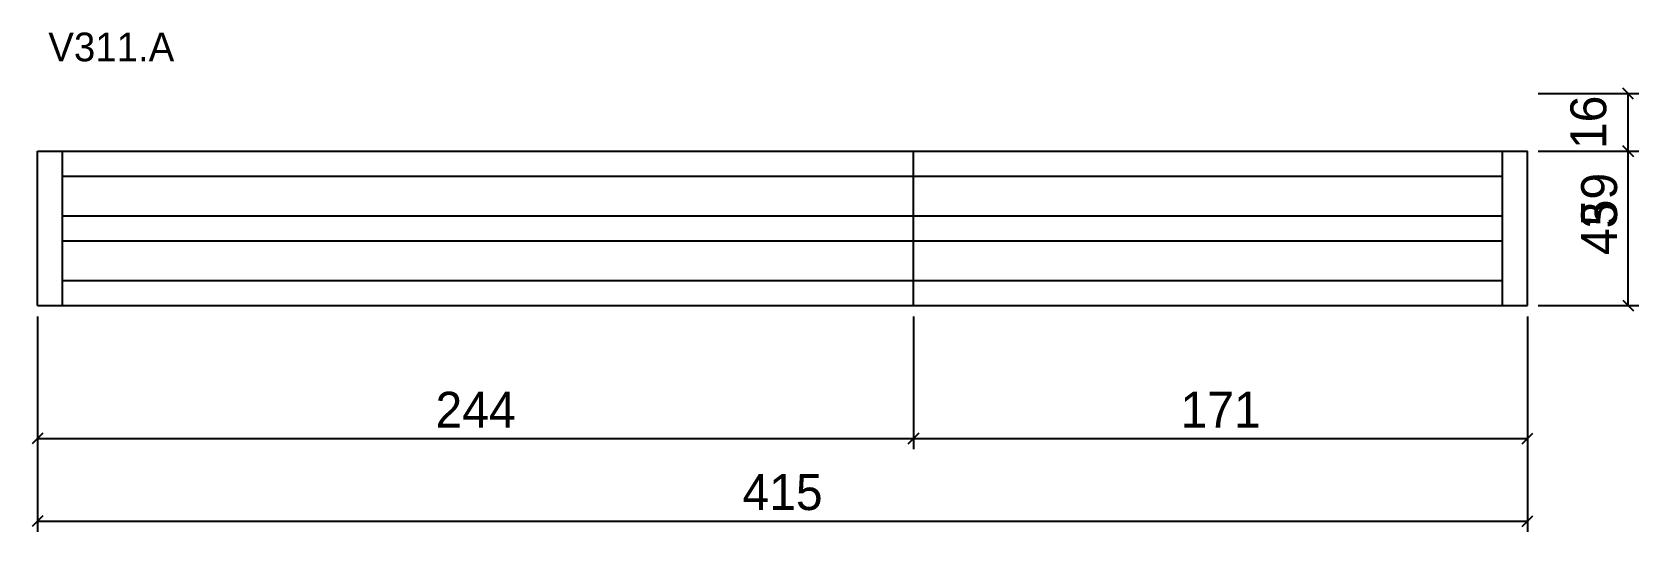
# Model space of a CAD drawing. Extents: x -2 to 446, y -256 to -117.
import ezdxf

# ---------------------------------------------------------------- set-up
doc = ezdxf.new("R2010")
doc.units = 0
for name, color, linetype in [('COTA', 241, 'Continuous'), ('NOMENCLATURA', 7, 'Continuous'), ('Painéis', 200, 'Continuous'), ('SARR_2.2x7', 40, 'Continuous')]:
    doc.layers.add(name, color=color, linetype=linetype)
doc.dimstyles.new('PAINEL', dxfattribs={"dimtxt": 10, "dimasz": 3, "dimexe": 3, "dimexo": 3, "dimgap": 3, "dimtad": 1, "dimblk": 'OBLIQUE', "dimblk1": 'OBLIQUE', "dimcen": 2.5, "dimclrd": 4, "dimclre": 4, "dimclrt": 240, "dimazin": 3, "dimtfac": 1, "dimtmove": 0, "dimatfit": 3})

# ---------------------------------------------------------------- blocks, each defined once
blk = doc.blocks.new('_OBLIQUE')
at = {"color": 0, "linetype": 'BYBLOCK'}
blk.add_line((-0.5, -0.5), (0.5, 0.5), dxfattribs=at)

msp = doc.modelspace()

# ---------------------------------------------------------------- linework, layer by layer
at = {"layer": 'Painéis'}
for p, q in [((0, -150), (244, -150)), ((0, -193), (0, -150)), ((244, -193), (244, -150)), ((244, -150), (415, -150)), ((415, -193), (415, -150)), ((0, -193), (244, -193)), ((244, -193), (415, -193))]:
    msp.add_line(p, q, dxfattribs=at)
at = {"layer": 'SARR_2.2x7'}
for p, q in [((7, -193), (7, -150)), ((408, -193), (408, -150))]:
    msp.add_line(p, q, dxfattribs=at)
for points in [[(7, -157), (244, -157)], [(7, -157), (244, -157)], [(244, -157), (408, -157)], [(244, -157), (408, -157)], [(7, -168), (244, -168)], [(7, -168), (244, -168)], [(244, -168), (408, -168)], [(244, -168), (408, -168)], [(7, -175), (244, -175)], [(7, -175), (244, -175)], [(244, -175), (408, -175)], [(244, -175), (408, -175)], [(7, -186), (244, -186)], [(7, -186), (244, -186)], [(244, -186), (408, -186)], [(244, -186), (408, -186)]]:
    msp.add_lwpolyline(points, dxfattribs=at)

# ---------------------------------------------------------------- texts
at = {"layer": 'NOMENCLATURA'}
msp.add_text('V311.A', height=8, dxfattribs=at).set_placement((3, -125))

# ---------------------------------------------------------------- dimensions: what is measured, and where the dimension line sits
at = {"layer": 'COTA'}
for base, p1, p2 in [((443, -193), (415, -193), (415, -134)), ((443, -150), (415, -150), (415, -134)), ((443, -193), (415, -193), (415, -150))]:
    msp.add_linear_dim(base=base, p1=p1, p2=p2, angle=90, dimstyle='PAINEL', dxfattribs=at).render()
for base, p1, p2 in [((0, -230), (0, -193), (244, -193)), ((0, -253), (0, -193), (415, -193)), ((244, -230), (244, -193), (415, -193))]:
    msp.add_linear_dim(base=base, p1=p1, p2=p2, dimstyle='PAINEL', dxfattribs=at).render()

doc.saveas('drawing.dxf')
